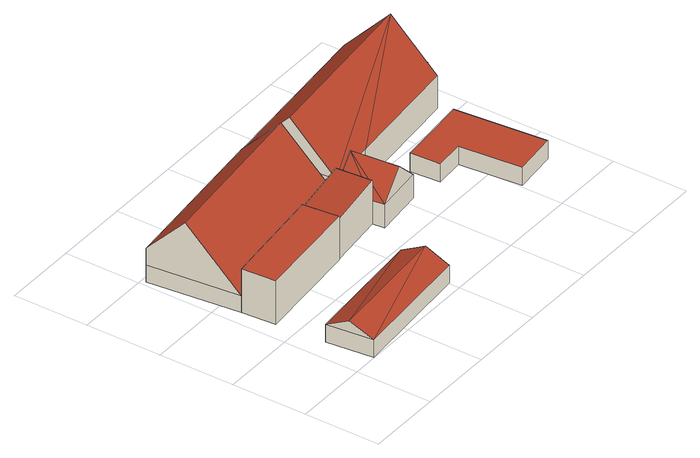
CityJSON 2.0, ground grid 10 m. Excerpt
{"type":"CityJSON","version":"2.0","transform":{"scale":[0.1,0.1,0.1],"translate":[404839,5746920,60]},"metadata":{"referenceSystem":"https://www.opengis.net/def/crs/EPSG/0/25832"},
"CityObjects":{
"building1":{"type":"Building","attributes":{"Gemeindeschluessel":"05515000","Geometrietyp2DReferenz":"3000","function":"31001_2700","roofType":"3100","measuredHeight":4.01},"geometry":[{"type":"Solid","lod":"2","boundaries":[[[[0,1,2,3]],[[4,5,1,0]],[[6,7,5,4]],[[3,2,7,6]],[[0,8,4]],[[6,9,3]],[[0,3,9]],[[9,8,0]],[[8,9,6]],[[6,4,8]],[[1,5,7,2]]]],"semantics":{"surfaces":[{"type":"WallSurface"},{"type":"RoofSurface"},{"type":"GroundSurface"}],"values":[[0,0,0,0,0,0,1,1,1,1,2]]}}]},
"building2":{"type":"Building","attributes":{"Gemeindeschluessel":"05515000","Geometrietyp2DReferenz":"3000","function":"31001_2700"},"children":["building2-1","building2-2"]},
"building2-1":{"type":"BuildingPart","attributes":{"roofType":"3100","measuredHeight":9.89},"parents":["building2"],"geometry":[{"type":"Solid","lod":"2","boundaries":[[[[10,11,12,13]],[[14,15,11,10]],[[16,17,18,19]],[[13,12,17,16]],[[20,21,22,23]],[[24,21,20,19,25]],[[24,25,14,10]],[[22,21,24,10,13]],[[23,22,13,16]],[[20,23,16,19]],[[11,15,18,17,12]],[[15,14,19,18]],[[25,19,14]]]],"semantics":{"surfaces":[{"type":"WallSurface"},{"type":"RoofSurface"},{"type":"GroundSurface"},{"type":"ClosureSurface"}],"values":[[0,0,0,0,1,1,0,0,0,0,2,3,3]]}}]},
"building2-2":{"type":"BuildingPart","attributes":{"roofType":"1000","measuredHeight":6},"parents":["building2"],"geometry":[{"type":"Solid","lod":"2","boundaries":[[[[26,27,15,14,25,28]],[[29,30,27,26]],[[31,19,18,30,29]],[[29,26,28,31]],[[27,30,18,15]],[[19,31,28,25]],[[15,18,19,14]],[[19,25,14]]]],"semantics":{"surfaces":[{"type":"WallSurface"},{"type":"RoofSurface"},{"type":"GroundSurface"},{"type":"ClosureSurface"}],"values":[[0,0,0,1,2,0,3,3]]}}]},
"building3":{"type":"Building","attributes":{"Gemeindeschluessel":"05515000","Geometrietyp2DReferenz":"3000","function":"51009_1610","roofType":"2100","measuredHeight":6},"geometry":[{"type":"Solid","lod":"2","boundaries":[[[[32,33,34,35]],[[36,37,33,32]],[[38,39,37,36]],[[35,34,39,38]],[[36,32,35,38]],[[33,37,39,34]]]],"semantics":{"surfaces":[{"type":"WallSurface"},{"type":"RoofSurface"},{"type":"GroundSurface"}],"values":[[0,0,0,0,1,2]]}}]},
"building4":{"type":"Building","attributes":{"Gemeindeschluessel":"05515000","Geometrietyp2DReferenz":"3000","function":"31001_2700","roofType":"5000","measuredHeight":6.44},"geometry":[{"type":"Solid","lod":"2","boundaries":[[[[40,41,39,42]],[[43,44,41,40]],[[45,46,44,43]],[[47,34,46,45]],[[42,39,34,47]],[[45,48,49]],[[47,45,49]],[[49,42,47]],[[48,43,40]],[[40,49,48]],[[42,49,40]],[[43,48,45]],[[41,44,46,34,39]]]],"semantics":{"surfaces":[{"type":"WallSurface"},{"type":"RoofSurface"},{"type":"GroundSurface"}],"values":[[0,0,0,0,0,1,1,1,1,1,0,0,2]]}}]},
"building5":{"type":"Building","attributes":{"Gemeindeschluessel":"05515000","Geometrietyp2DReferenz":"3000","function":"31001_1000","roofType":"5000","measuredHeight":10.84},"address":[{"country":"Germany","locality":"Münster","thoroughfareNumber":"20","thoroughfareName":"Wittlerheide"}],"geometry":[{"type":"Solid","lod":"2","boundaries":[[[[50,51,52,53]],[[54,55,51,50]],[[56,41,55,54]],[[57,39,41,56]],[[53,52,39,57]],[[58,50,53,59]],[[58,59,57]],[[58,57,56]],[[56,54,58]],[[50,58,54]],[[57,59,53]],[[51,55,41,39,52]]]],"semantics":{"surfaces":[{"type":"WallSurface"},{"type":"RoofSurface"},{"type":"GroundSurface"}],"values":[[0,0,0,0,0,1,1,1,1,0,0,2]]}}]},
"building6":{"type":"Building","attributes":{"Gemeindeschluessel":"05515000","Geometrietyp2DReferenz":"3000","function":"31001_2460","roofType":"1000","measuredHeight":2.53},"geometry":[{"type":"Solid","lod":"2","boundaries":[[[[60,61,62,63]],[[64,65,61,60]],[[66,67,65,64]],[[68,69,67,66]],[[70,71,69,68]],[[63,62,71,70]],[[68,66,64,60,63,70]],[[61,65,67,69,71,62]]]],"semantics":{"surfaces":[{"type":"WallSurface"},{"type":"RoofSurface"},{"type":"GroundSurface"}],"values":[[0,0,0,0,0,0,1,2]]}}]},
"building7":{"type":"Building","attributes":{"Gemeindeschluessel":"05515000","Geometrietyp2DReferenz":"3000","function":"51009_1610","roofType":"1000","measuredHeight":3.53},"geometry":[{"type":"Solid","lod":"2","boundaries":[[[[72,73,74,75]],[[76,77,73,72]],[[78,79,77,76]],[[75,74,79,78]],[[76,72,75,78]],[[73,77,79,74]]]],"semantics":{"surfaces":[{"type":"WallSurface"},{"type":"RoofSurface"},{"type":"GroundSurface"}],"values":[[0,0,0,0,1,2]]}}]}
},
"vertices":[
[35,1,27],[35,1,3],[202,15,3],[202,15,27],[28,63,27],[28,63,3],[195,77,27],[195,77,3],[31,32,43],[199,46,43],
[239,197,27],[239,197,4],[226,316,4],[226,316,27],[161,188,27],[161,188,4],[6,294,27],[6,294,4],[19,172,4],[19,172,27],[11,243,103],[231,267,103],[226,316,51],[6,294,50],[239,197,29],[161,188,28],
[166,141,64],[166,141,4],[161,188,64],[23,127,64],[23,127,4],[19,172,64],
[166,141,60],[166,141,5],[243,150,5],[243,150,65],[161,188,60],[161,188,5],[239,197,65],[239,197,5],
[305,203,37],[305,203,5],[239,197,37],[311,141,37],[311,141,5],[245,134,37],[245,134,5],[243,150,37],[278,137,69],[272,200,69],
[456,339,50],[456,339,5],[226,316,5],[226,316,50],[468,219,50],[468,219,5],[305,203,50],[239,197,50],[462,279,114],[233,256,114],
[355,135,29],[355,135,4],[394,138,4],[394,138,29],[352,175,29],[352,175,4],[450,184,29],[450,184,4],[461,62,29],[461,62,4],[402,56,29],[402,56,4],
[460,300,40],[460,300,5],[465,248,5],[465,248,40],[490,303,40],[490,303,5],[495,251,40],[495,251,5]
]}
